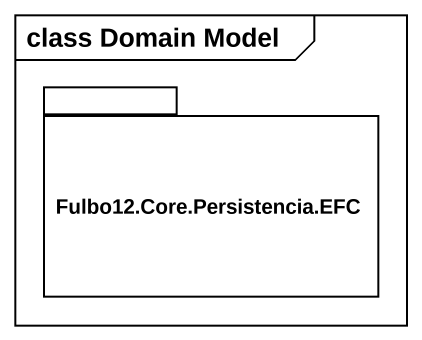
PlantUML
@startuml
mainframe class Domain Model
package "Fulbo12.Core.Persistencia.EFC" as Fulbo12_Core_Persistencia {
}
@enduml
